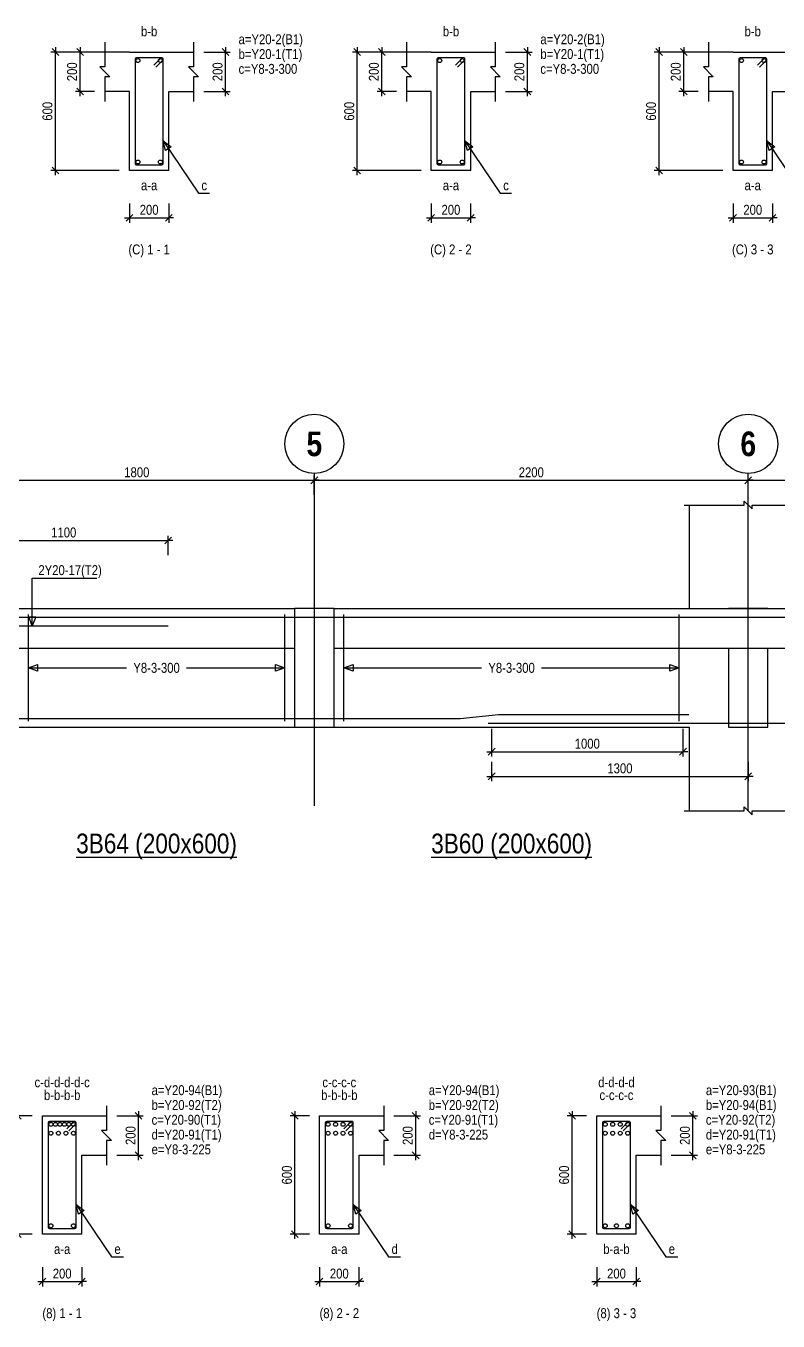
# Model space of a CAD drawing. Extents: x 0 to 206258, y -403073 to 0.
# Drawn here: x 24815 to 32443, y -348394 to -335269 of the extents above; entities that cross this region are included whole.
import ezdxf
from ezdxf.enums import TextEntityAlignment as Align
from ezdxf.lldxf.tags import DXFTag

# ---------------------------------------------------------------- set-up
doc = ezdxf.new("R2010")
doc.units = 0
doc.header["$LTSCALE"] = 1000
for name, color, linetype in [('Axis Circle(Dir 2)', 150, 'Continuous'), ('Axis Label(Dir 1)', 7, 'Continuous'), ('Axis Line(Dir 2)', 150, 'CENTER2'), ('Break Line', 5, 'Continuous'), ('Dimension Line', 5, 'Continuous'), ('Front Elevation Line', 40, 'Continuous'), ('Leader Line', 5, 'Continuous'), ('Link Line', 3, 'Continuous'), ('Rebar Label', 6, 'Continuous'), ('Rebar Line', 7, 'Continuous'), ('Section Label', 1, 'Continuous'), ('Top Rebar Label', 6, 'Continuous'), ('Top Rebar Line', 7, 'Continuous')]:
    doc.layers.add(name, color=color, linetype=linetype)
for name, color, linetype, true_color in [('Back Elevation Line', 191, 'HIDDEN2', 0xd4aaff), ('Beam Label(D)', 94, 'Continuous', 0x008100), ('Beam Line(D)', 112, 'Continuous', 0x00bd5e), ('Link Label', 94, 'Continuous', 0x008100)]:
    doc.layers.add(name, color=color, linetype=linetype, true_color=true_color)
doc.styles.add('Axis Label(Dir 1)', font='ARIALNB.TTF', dxfattribs={"height": 250})
doc.styles.add('Beam Label(D)', font='ARIALN.TTF', dxfattribs={"height": 200})
doc.styles.add('Dimension Text', font='ARIALN.TTF', dxfattribs={"height": 100})
doc.styles.add('Link Label', font='ARIALN.TTF', dxfattribs={"height": 100})
doc.styles.add('Rebar Label', font='ARIALN.TTF', dxfattribs={"height": 100})
doc.styles.add('Section Label', font='ARIALN.TTF', dxfattribs={"height": 100})
doc.styles.add('Top Rebar Label', font='ARIALN.TTF', dxfattribs={"height": 100})
tags = doc.linetypes.add('CENTER2', pattern=[1.125, 0.75, -0.125, 0.125, -0.125]).pattern_tags.tags
tags[10:11] = [DXFTag(74, 4), DXFTag(75, 0), DXFTag(340, '0'), DXFTag(46, 0.0), DXFTag(50, 0.0), DXFTag(44, 0.0), DXFTag(45, 0.0)]
tags[8:9] = [DXFTag(74, 4), DXFTag(75, 0), DXFTag(340, '0'), DXFTag(46, 0.0), DXFTag(50, 0.0), DXFTag(44, 0.0), DXFTag(45, 0.0)]
tags[6:7] = [DXFTag(74, 4), DXFTag(75, 0), DXFTag(340, '0'), DXFTag(46, 0.0), DXFTag(50, 0.0), DXFTag(44, 0.0), DXFTag(45, 0.0)]
tags[4:5] = [DXFTag(74, 4), DXFTag(75, 0), DXFTag(340, '0'), DXFTag(46, 0.0), DXFTag(50, 0.0), DXFTag(44, 0.0), DXFTag(45, 0.0)]
tags = doc.linetypes.add('HIDDEN2', pattern=[0.1875, 0.125, -0.0625]).pattern_tags.tags
tags[6:7] = [DXFTag(74, 4), DXFTag(75, 0), DXFTag(340, '0'), DXFTag(46, 0.0), DXFTag(50, 0.0), DXFTag(44, 0.0), DXFTag(45, 0.0)]
tags[4:5] = [DXFTag(74, 4), DXFTag(75, 0), DXFTag(340, '0'), DXFTag(46, 0.0), DXFTag(50, 0.0), DXFTag(44, 0.0), DXFTag(45, 0.0)]
doc.dimstyles.new('BEAM', dxfattribs={"dimtxt": 100, "dimasz": 30, "dimexe": 48.3, "dimexo": 103.5, "dimgap": 30, "dimtad": 1, "dimtoh": 1, "dimdec": 1, "dimlfac": 0.5, "dimdsep": 46, "dimtxsty": 'Dimension Text', "dimblk": 'PCDIM_TICK', "dimcen": 0.09, "dimclrd": 5, "dimclre": 5, "dimclrt": 5, "dimadec": 1, "dimazin": 0, "dimtp": 1, "dimtm": 1, "dimtfac": 1, "dimtdec": 4, "dimtofl": 0, "dimtmove": 0, "dimatfit": 3, "dimfxl": 1, "dimtolj": 1, "dimtzin": 0, "dimarcsym": 0})

# ---------------------------------------------------------------- blocks, each defined once
blk = doc.blocks.new('PCDIM_TICK')
at = {"layer": 'Dimension Line', "color": 0, "transparency": 33554687}
for p, q in [((1.15, 1.15), (-1.15, -1.15)), ((1.61, 0), (0, 0))]:
    blk.add_line(p, q, dxfattribs=at)
blk = doc.blocks.new('*U4027')
at = {"layer": 'Dimension Line', "color": 5, "true_color": 0x0000ff, "transparency": 16777216}
for p, q in [((26619, -335534), (26888, -335534)), ((26840, -335934), (26840, -335534)), ((26619, -335934), (26888, -335934))]:
    blk.add_line(p, q, dxfattribs=at)
at = {"layer": 'Dimension Line', "color": 5, "true_color": 0x0000ff, "transparency": 16777216, "xscale": 30, "yscale": 30}
for p, rotation in [((26840, -335534), 89.99999999999447), ((26840, -335934), 269.9999999999834)]:
    blk.add_blockref('PCDIM_TICK', p, dxfattribs=dict(at, rotation=rotation))
at = {"layer": 'Dimension Line', "color": 5, "true_color": 0x0000ff, "transparency": 16777216, "insert": (26810, -335734), "char_height": 100, "width": 182.77, "attachment_point": 8, "rotation": 90, "style": 'Dimension Text'}
blk.add_mtext('200', dxfattribs=at)
blk = doc.blocks.new('*U4028')
at = {"layer": 'Dimension Line', "color": 5, "true_color": 0x0000ff, "transparency": 16777216}
for p, q in [((25512, -335534), (25317, -335534)), ((25365, -335934), (25365, -335534)), ((25512, -335934), (25317, -335934))]:
    blk.add_line(p, q, dxfattribs=at)
at = {"layer": 'Dimension Line', "color": 5, "true_color": 0x0000ff, "transparency": 16777216, "xscale": 30, "yscale": 30}
for p, rotation in [((25365, -335534), 89.99999999999447), ((25365, -335934), 269.9999999999834)]:
    blk.add_blockref('PCDIM_TICK', p, dxfattribs=dict(at, rotation=rotation))
at = {"layer": 'Dimension Line', "color": 5, "true_color": 0x0000ff, "transparency": 16777216, "insert": (25335, -335734), "char_height": 100, "width": 182.77, "attachment_point": 8, "rotation": 90, "style": 'Dimension Text'}
blk.add_mtext('200', dxfattribs=at)
blk = doc.blocks.new('*U4029')
at = {"layer": 'Dimension Line', "color": 5, "true_color": 0x0000ff, "transparency": 16777216}
for p, q in [((25762, -335534), (25067, -335534)), ((25115, -336734), (25115, -335534)), ((25762, -336734), (25067, -336734))]:
    blk.add_line(p, q, dxfattribs=at)
at = {"layer": 'Dimension Line', "color": 5, "true_color": 0x0000ff, "transparency": 16777216, "xscale": 30, "yscale": 30}
for p, rotation in [((25115, -335534), 89.99999999999447), ((25115, -336734), 269.9999999999834)]:
    blk.add_blockref('PCDIM_TICK', p, dxfattribs=dict(at, rotation=rotation))
at = {"layer": 'Dimension Line', "color": 5, "true_color": 0x0000ff, "transparency": 16777216, "insert": (25085, -336134), "char_height": 100, "width": 181.97, "attachment_point": 8, "rotation": 90, "style": 'Dimension Text'}
blk.add_mtext('600', dxfattribs=at)
blk = doc.blocks.new('*U4030')
at = {"layer": 'Dimension Line', "color": 5, "true_color": 0x0000ff, "transparency": 16777216}
for p, q in [((25865, -337068), (25865, -337263)), ((26265, -337068), (26265, -337263)), ((25865, -337214), (26265, -337214))]:
    blk.add_line(p, q, dxfattribs=at)
at = {"layer": 'Dimension Line', "color": 5, "true_color": 0x0000ff, "transparency": 16777216, "xscale": 30, "yscale": 30, "rotation": 180.0000000000004}
blk.add_blockref('PCDIM_TICK', (25865, -337214), dxfattribs=at)
at = {"layer": 'Dimension Line', "color": 5, "true_color": 0x0000ff, "transparency": 16777216, "xscale": 30, "yscale": 30}
blk.add_blockref('PCDIM_TICK', (26265, -337214), dxfattribs=at)
at = {"layer": 'Dimension Line', "color": 5, "true_color": 0x0000ff, "transparency": 16777216, "insert": (26065, -337184), "char_height": 100, "width": 182.77, "attachment_point": 8, "style": 'Dimension Text'}
blk.add_mtext('200', dxfattribs=at)
blk = doc.blocks.new('*U4031')
at = {"layer": 'Dimension Line', "color": 5, "true_color": 0x0000ff, "transparency": 16777216}
for p, q in [((29679, -335534), (29949, -335534)), ((29900, -335934), (29900, -335534)), ((29679, -335934), (29949, -335934))]:
    blk.add_line(p, q, dxfattribs=at)
at = {"layer": 'Dimension Line', "color": 5, "true_color": 0x0000ff, "transparency": 16777216, "xscale": 30, "yscale": 30}
for p, rotation in [((29900, -335534), 89.99999999999447), ((29900, -335934), 269.9999999999834)]:
    blk.add_blockref('PCDIM_TICK', p, dxfattribs=dict(at, rotation=rotation))
at = {"layer": 'Dimension Line', "color": 5, "true_color": 0x0000ff, "transparency": 16777216, "insert": (29870, -335734), "char_height": 100, "width": 182.77, "attachment_point": 8, "rotation": 90, "style": 'Dimension Text'}
blk.add_mtext('200', dxfattribs=at)
blk = doc.blocks.new('*U4032')
at = {"layer": 'Dimension Line', "color": 5, "true_color": 0x0000ff, "transparency": 16777216}
for p, q in [((28572, -335534), (28377, -335534)), ((28425, -335934), (28425, -335534)), ((28572, -335934), (28377, -335934))]:
    blk.add_line(p, q, dxfattribs=at)
at = {"layer": 'Dimension Line', "color": 5, "true_color": 0x0000ff, "transparency": 16777216, "xscale": 30, "yscale": 30}
for p, rotation in [((28425, -335534), 89.99999999999447), ((28425, -335934), 269.9999999999834)]:
    blk.add_blockref('PCDIM_TICK', p, dxfattribs=dict(at, rotation=rotation))
at = {"layer": 'Dimension Line', "color": 5, "true_color": 0x0000ff, "transparency": 16777216, "insert": (28395, -335734), "char_height": 100, "width": 182.77, "attachment_point": 8, "rotation": 90, "style": 'Dimension Text'}
blk.add_mtext('200', dxfattribs=at)
blk = doc.blocks.new('*U4033')
at = {"layer": 'Dimension Line', "color": 5, "true_color": 0x0000ff, "transparency": 16777216}
for p, q in [((28822, -335534), (28127, -335534)), ((28175, -336734), (28175, -335534)), ((28822, -336734), (28127, -336734))]:
    blk.add_line(p, q, dxfattribs=at)
at = {"layer": 'Dimension Line', "color": 5, "true_color": 0x0000ff, "transparency": 16777216, "xscale": 30, "yscale": 30}
for p, rotation in [((28175, -335534), 89.99999999999447), ((28175, -336734), 269.9999999999834)]:
    blk.add_blockref('PCDIM_TICK', p, dxfattribs=dict(at, rotation=rotation))
at = {"layer": 'Dimension Line', "color": 5, "true_color": 0x0000ff, "transparency": 16777216, "insert": (28145, -336134), "char_height": 100, "width": 181.97, "attachment_point": 8, "rotation": 90, "style": 'Dimension Text'}
blk.add_mtext('600', dxfattribs=at)
blk = doc.blocks.new('*U4034')
at = {"layer": 'Dimension Line', "color": 5, "true_color": 0x0000ff, "transparency": 16777216}
for p, q in [((28925, -337068), (28925, -337263)), ((29325, -337068), (29325, -337263)), ((28925, -337214), (29325, -337214))]:
    blk.add_line(p, q, dxfattribs=at)
at = {"layer": 'Dimension Line', "color": 5, "true_color": 0x0000ff, "transparency": 16777216, "xscale": 30, "yscale": 30, "rotation": 180.0000000000004}
blk.add_blockref('PCDIM_TICK', (28925, -337214), dxfattribs=at)
at = {"layer": 'Dimension Line', "color": 5, "true_color": 0x0000ff, "transparency": 16777216, "xscale": 30, "yscale": 30}
blk.add_blockref('PCDIM_TICK', (29325, -337214), dxfattribs=at)
at = {"layer": 'Dimension Line', "color": 5, "true_color": 0x0000ff, "transparency": 16777216, "insert": (29125, -337184), "char_height": 100, "width": 182.77, "attachment_point": 8, "style": 'Dimension Text'}
blk.add_mtext('200', dxfattribs=at)
blk = doc.blocks.new('*U4036')
at = {"layer": 'Dimension Line', "color": 5, "true_color": 0x0000ff, "transparency": 16777216}
for p, q in [((31632, -335534), (31437, -335534)), ((31486, -335934), (31486, -335534)), ((31632, -335934), (31437, -335934))]:
    blk.add_line(p, q, dxfattribs=at)
at = {"layer": 'Dimension Line', "color": 5, "true_color": 0x0000ff, "transparency": 16777216, "xscale": 30, "yscale": 30}
for p, rotation in [((31486, -335534), 89.99999999999447), ((31486, -335934), 269.9999999999834)]:
    blk.add_blockref('PCDIM_TICK', p, dxfattribs=dict(at, rotation=rotation))
at = {"layer": 'Dimension Line', "color": 5, "true_color": 0x0000ff, "transparency": 16777216, "insert": (31456, -335734), "char_height": 100, "width": 182.77, "attachment_point": 8, "rotation": 90, "style": 'Dimension Text'}
blk.add_mtext('200', dxfattribs=at)
blk = doc.blocks.new('*U4037')
at = {"layer": 'Dimension Line', "color": 5, "true_color": 0x0000ff, "transparency": 16777216}
for p, q in [((31882, -335534), (31187, -335534)), ((31236, -336734), (31236, -335534)), ((31882, -336734), (31187, -336734))]:
    blk.add_line(p, q, dxfattribs=at)
at = {"layer": 'Dimension Line', "color": 5, "true_color": 0x0000ff, "transparency": 16777216, "xscale": 30, "yscale": 30}
for p, rotation in [((31236, -335534), 89.99999999999447), ((31236, -336734), 269.9999999999834)]:
    blk.add_blockref('PCDIM_TICK', p, dxfattribs=dict(at, rotation=rotation))
at = {"layer": 'Dimension Line', "color": 5, "true_color": 0x0000ff, "transparency": 16777216, "insert": (31206, -336134), "char_height": 100, "width": 181.97, "attachment_point": 8, "rotation": 90, "style": 'Dimension Text'}
blk.add_mtext('600', dxfattribs=at)
blk = doc.blocks.new('*U4038')
at = {"layer": 'Dimension Line', "color": 5, "true_color": 0x0000ff, "transparency": 16777216}
for p, q in [((31986, -337068), (31986, -337263)), ((32386, -337068), (32386, -337263)), ((31986, -337214), (32386, -337214))]:
    blk.add_line(p, q, dxfattribs=at)
at = {"layer": 'Dimension Line', "color": 5, "true_color": 0x0000ff, "transparency": 16777216, "xscale": 30, "yscale": 30, "rotation": 180.0000000000004}
blk.add_blockref('PCDIM_TICK', (31986, -337214), dxfattribs=at)
at = {"layer": 'Dimension Line', "color": 5, "true_color": 0x0000ff, "transparency": 16777216, "xscale": 30, "yscale": 30}
blk.add_blockref('PCDIM_TICK', (32386, -337214), dxfattribs=at)
at = {"layer": 'Dimension Line', "color": 5, "true_color": 0x0000ff, "transparency": 16777216, "insert": (32186, -337184), "char_height": 100, "width": 182.77, "attachment_point": 8, "style": 'Dimension Text'}
blk.add_mtext('200', dxfattribs=at)
blk = doc.blocks.new('*U4098')
at = {"layer": 'Dimension Line', "color": 5, "true_color": 0x0000ff, "transparency": 16777216}
for p, q in [((24140, -340631), (24140, -340436)), ((26258, -340631), (26258, -340436)), ((24140, -340484), (26258, -340484))]:
    blk.add_line(p, q, dxfattribs=at)
at = {"layer": 'Dimension Line', "color": 5, "true_color": 0x0000ff, "transparency": 16777216, "xscale": 30, "yscale": 30, "rotation": 180.0000000000004}
blk.add_blockref('PCDIM_TICK', (24140, -340484), dxfattribs=at)
at = {"layer": 'Dimension Line', "color": 5, "true_color": 0x0000ff, "transparency": 16777216, "xscale": 30, "yscale": 30}
blk.add_blockref('PCDIM_TICK', (26258, -340484), dxfattribs=at)
at = {"layer": 'Dimension Line', "color": 5, "true_color": 0x0000ff, "transparency": 16777216, "insert": (25199, -340454), "char_height": 100, "width": 238.4, "attachment_point": 8, "style": 'Dimension Text'}
blk.add_mtext('1100', dxfattribs=at)
blk = doc.blocks.new('*U4099')
at = {"layer": 'Dimension Line', "color": 5, "true_color": 0x0000ff, "transparency": 16777216}
for p, q in [((24140, -340021), (24140, -339826)), ((24140, -339874), (27740, -339874)), ((27740, -340021), (27740, -339826))]:
    blk.add_line(p, q, dxfattribs=at)
at = {"layer": 'Dimension Line', "color": 5, "true_color": 0x0000ff, "transparency": 16777216, "xscale": 30, "yscale": 30, "rotation": 180.0000000000004}
blk.add_blockref('PCDIM_TICK', (24140, -339874), dxfattribs=at)
at = {"layer": 'Dimension Line', "color": 5, "true_color": 0x0000ff, "transparency": 16777216, "xscale": 30, "yscale": 30}
blk.add_blockref('PCDIM_TICK', (27740, -339874), dxfattribs=at)
at = {"layer": 'Dimension Line', "color": 5, "true_color": 0x0000ff, "transparency": 16777216, "insert": (25940, -339844), "char_height": 100, "width": 238.4, "attachment_point": 8, "style": 'Dimension Text'}
blk.add_mtext('1800', dxfattribs=at)
blk = doc.blocks.new('*U4100')
at = {"layer": 'Dimension Line', "color": 5, "true_color": 0x0000ff, "transparency": 16777216}
for p, q in [((29538, -342392), (29538, -342673)), ((31478, -342392), (31478, -342673)), ((29538, -342624), (31478, -342624))]:
    blk.add_line(p, q, dxfattribs=at)
at = {"layer": 'Dimension Line', "color": 5, "true_color": 0x0000ff, "transparency": 16777216, "xscale": 30, "yscale": 30, "rotation": 180.0000000000004}
blk.add_blockref('PCDIM_TICK', (29538, -342624), dxfattribs=at)
at = {"layer": 'Dimension Line', "color": 5, "true_color": 0x0000ff, "transparency": 16777216, "xscale": 30, "yscale": 30}
blk.add_blockref('PCDIM_TICK', (31478, -342624), dxfattribs=at)
at = {"layer": 'Dimension Line', "color": 5, "true_color": 0x0000ff, "transparency": 16777216, "insert": (30508, -342594), "char_height": 100, "width": 238.4, "attachment_point": 8, "style": 'Dimension Text'}
blk.add_mtext('1000', dxfattribs=at)
blk = doc.blocks.new('*U4101')
at = {"layer": 'Dimension Line', "color": 5, "true_color": 0x0000ff, "transparency": 16777216}
for p, q in [((29538, -342728), (29538, -342923)), ((32140, -342728), (32140, -342923)), ((29538, -342874), (32140, -342874))]:
    blk.add_line(p, q, dxfattribs=at)
at = {"layer": 'Dimension Line', "color": 5, "true_color": 0x0000ff, "transparency": 16777216, "xscale": 30, "yscale": 30, "rotation": 180.0000000000004}
blk.add_blockref('PCDIM_TICK', (29538, -342874), dxfattribs=at)
at = {"layer": 'Dimension Line', "color": 5, "true_color": 0x0000ff, "transparency": 16777216, "xscale": 30, "yscale": 30}
blk.add_blockref('PCDIM_TICK', (32140, -342874), dxfattribs=at)
at = {"layer": 'Dimension Line', "color": 5, "true_color": 0x0000ff, "transparency": 16777216, "insert": (30839, -342844), "char_height": 100, "width": 238.4, "attachment_point": 8, "style": 'Dimension Text'}
blk.add_mtext('1300', dxfattribs=at)
blk = doc.blocks.new('*U4102')
at = {"layer": 'Dimension Line', "color": 5, "true_color": 0x0000ff, "transparency": 16777216}
for p, q in [((27740, -340021), (27740, -339826)), ((27740, -339874), (32140, -339874)), ((32140, -340021), (32140, -339826))]:
    blk.add_line(p, q, dxfattribs=at)
at = {"layer": 'Dimension Line', "color": 5, "true_color": 0x0000ff, "transparency": 16777216, "xscale": 30, "yscale": 30, "rotation": 180.0000000000004}
blk.add_blockref('PCDIM_TICK', (27740, -339874), dxfattribs=at)
at = {"layer": 'Dimension Line', "color": 5, "true_color": 0x0000ff, "transparency": 16777216, "xscale": 30, "yscale": 30}
blk.add_blockref('PCDIM_TICK', (32140, -339874), dxfattribs=at)
at = {"layer": 'Dimension Line', "color": 5, "true_color": 0x0000ff, "transparency": 16777216, "insert": (29940, -339844), "char_height": 100, "width": 247.25, "attachment_point": 8, "style": 'Dimension Text'}
blk.add_mtext('2200', dxfattribs=at)
blk = doc.blocks.new('*U4105')
at = {"layer": 'Dimension Line', "color": 5, "true_color": 0x0000ff, "transparency": 16777216}
for p, q in [((32140, -340021), (32140, -339826)), ((32140, -339874), (41340, -339874)), ((41340, -340021), (41340, -339826))]:
    blk.add_line(p, q, dxfattribs=at)
at = {"layer": 'Dimension Line', "color": 5, "true_color": 0x0000ff, "transparency": 16777216, "xscale": 30, "yscale": 30, "rotation": 180.0000000000004}
blk.add_blockref('PCDIM_TICK', (32140, -339874), dxfattribs=at)
at = {"layer": 'Dimension Line', "color": 5, "true_color": 0x0000ff, "transparency": 16777216, "xscale": 30, "yscale": 30}
blk.add_blockref('PCDIM_TICK', (41340, -339874), dxfattribs=at)
at = {"layer": 'Dimension Line', "color": 5, "true_color": 0x0000ff, "transparency": 16777216, "insert": (36740, -339844), "char_height": 100, "width": 249.2, "attachment_point": 8, "style": 'Dimension Text'}
blk.add_mtext('4600', dxfattribs=at)
blk = doc.blocks.new('*U4149')
at = {"layer": 'Dimension Line', "color": 5, "true_color": 0x0000ff, "transparency": 16777216}
for p, q in [((25737, -346314), (26006, -346314)), ((25958, -346714), (25958, -346314)), ((25737, -346714), (26006, -346714))]:
    blk.add_line(p, q, dxfattribs=at)
at = {"layer": 'Dimension Line', "color": 5, "true_color": 0x0000ff, "transparency": 16777216, "xscale": 30, "yscale": 30}
for p, rotation in [((25958, -346314), 89.99999999999447), ((25958, -346714), 269.9999999999834)]:
    blk.add_blockref('PCDIM_TICK', p, dxfattribs=dict(at, rotation=rotation))
at = {"layer": 'Dimension Line', "color": 5, "true_color": 0x0000ff, "transparency": 16777216, "insert": (25928, -346514), "char_height": 100, "width": 182.77, "attachment_point": 8, "rotation": 90, "style": 'Dimension Text'}
blk.add_mtext('200', dxfattribs=at)
blk = doc.blocks.new('*U4150')
at = {"layer": 'Dimension Line', "color": 5, "true_color": 0x0000ff, "transparency": 16777216}
for p, q in [((24880, -346314), (24685, -346314)), ((24733, -347514), (24733, -346314)), ((24880, -347514), (24685, -347514))]:
    blk.add_line(p, q, dxfattribs=at)
at = {"layer": 'Dimension Line', "color": 5, "true_color": 0x0000ff, "transparency": 16777216, "xscale": 30, "yscale": 30}
for p, rotation in [((24733, -346314), 89.99999999999447), ((24733, -347514), 269.9999999999834)]:
    blk.add_blockref('PCDIM_TICK', p, dxfattribs=dict(at, rotation=rotation))
at = {"layer": 'Dimension Line', "color": 5, "true_color": 0x0000ff, "transparency": 16777216, "insert": (24703, -346914), "char_height": 100, "width": 181.97, "attachment_point": 8, "rotation": 90, "style": 'Dimension Text'}
blk.add_mtext('600', dxfattribs=at)
blk = doc.blocks.new('*U4151')
at = {"layer": 'Dimension Line', "color": 5, "true_color": 0x0000ff, "transparency": 16777216}
for p, q in [((24983, -347848), (24983, -348043)), ((25383, -347848), (25383, -348043)), ((24983, -347994), (25383, -347994))]:
    blk.add_line(p, q, dxfattribs=at)
at = {"layer": 'Dimension Line', "color": 5, "true_color": 0x0000ff, "transparency": 16777216, "xscale": 30, "yscale": 30, "rotation": 180.0000000000004}
blk.add_blockref('PCDIM_TICK', (24983, -347994), dxfattribs=at)
at = {"layer": 'Dimension Line', "color": 5, "true_color": 0x0000ff, "transparency": 16777216, "xscale": 30, "yscale": 30}
blk.add_blockref('PCDIM_TICK', (25383, -347994), dxfattribs=at)
at = {"layer": 'Dimension Line', "color": 5, "true_color": 0x0000ff, "transparency": 16777216, "insert": (25183, -347964), "char_height": 100, "width": 182.77, "attachment_point": 8, "style": 'Dimension Text'}
blk.add_mtext('200', dxfattribs=at)
blk = doc.blocks.new('*U4152')
at = {"layer": 'Dimension Line', "color": 5, "true_color": 0x0000ff, "transparency": 16777216}
for p, q in [((28547, -346314), (28817, -346314)), ((28768, -346714), (28768, -346314)), ((28547, -346714), (28817, -346714))]:
    blk.add_line(p, q, dxfattribs=at)
at = {"layer": 'Dimension Line', "color": 5, "true_color": 0x0000ff, "transparency": 16777216, "xscale": 30, "yscale": 30}
for p, rotation in [((28768, -346314), 89.99999999999447), ((28768, -346714), 269.9999999999834)]:
    blk.add_blockref('PCDIM_TICK', p, dxfattribs=dict(at, rotation=rotation))
at = {"layer": 'Dimension Line', "color": 5, "true_color": 0x0000ff, "transparency": 16777216, "insert": (28738, -346514), "char_height": 100, "width": 182.77, "attachment_point": 8, "rotation": 90, "style": 'Dimension Text'}
blk.add_mtext('200', dxfattribs=at)
blk = doc.blocks.new('*U4153')
at = {"layer": 'Dimension Line', "color": 5, "true_color": 0x0000ff, "transparency": 16777216}
for p, q in [((27690, -346314), (27495, -346314)), ((27543, -347514), (27543, -346314)), ((27690, -347514), (27495, -347514))]:
    blk.add_line(p, q, dxfattribs=at)
at = {"layer": 'Dimension Line', "color": 5, "true_color": 0x0000ff, "transparency": 16777216, "xscale": 30, "yscale": 30}
for p, rotation in [((27543, -346314), 89.99999999999447), ((27543, -347514), 269.9999999999834)]:
    blk.add_blockref('PCDIM_TICK', p, dxfattribs=dict(at, rotation=rotation))
at = {"layer": 'Dimension Line', "color": 5, "true_color": 0x0000ff, "transparency": 16777216, "insert": (27513, -346914), "char_height": 100, "width": 181.97, "attachment_point": 8, "rotation": 90, "style": 'Dimension Text'}
blk.add_mtext('600', dxfattribs=at)
blk = doc.blocks.new('*U4154')
at = {"layer": 'Dimension Line', "color": 5, "true_color": 0x0000ff, "transparency": 16777216}
for p, q in [((27793, -347848), (27793, -348043)), ((28193, -347848), (28193, -348043)), ((27793, -347994), (28193, -347994))]:
    blk.add_line(p, q, dxfattribs=at)
at = {"layer": 'Dimension Line', "color": 5, "true_color": 0x0000ff, "transparency": 16777216, "xscale": 30, "yscale": 30, "rotation": 180.0000000000004}
blk.add_blockref('PCDIM_TICK', (27793, -347994), dxfattribs=at)
at = {"layer": 'Dimension Line', "color": 5, "true_color": 0x0000ff, "transparency": 16777216, "xscale": 30, "yscale": 30}
blk.add_blockref('PCDIM_TICK', (28193, -347994), dxfattribs=at)
at = {"layer": 'Dimension Line', "color": 5, "true_color": 0x0000ff, "transparency": 16777216, "insert": (27993, -347964), "char_height": 100, "width": 182.77, "attachment_point": 8, "style": 'Dimension Text'}
blk.add_mtext('200', dxfattribs=at)
blk = doc.blocks.new('*U4155')
at = {"layer": 'Dimension Line', "color": 5, "true_color": 0x0000ff, "transparency": 16777216}
for p, q in [((31357, -346314), (31627, -346314)), ((31579, -346714), (31579, -346314)), ((31357, -346714), (31627, -346714))]:
    blk.add_line(p, q, dxfattribs=at)
at = {"layer": 'Dimension Line', "color": 5, "true_color": 0x0000ff, "transparency": 16777216, "xscale": 30, "yscale": 30}
for p, rotation in [((31579, -346314), 89.99999999999447), ((31579, -346714), 269.9999999999834)]:
    blk.add_blockref('PCDIM_TICK', p, dxfattribs=dict(at, rotation=rotation))
at = {"layer": 'Dimension Line', "color": 5, "true_color": 0x0000ff, "transparency": 16777216, "insert": (31549, -346514), "char_height": 100, "width": 182.77, "attachment_point": 8, "rotation": 90, "style": 'Dimension Text'}
blk.add_mtext('200', dxfattribs=at)
blk = doc.blocks.new('*U4156')
at = {"layer": 'Dimension Line', "color": 5, "true_color": 0x0000ff, "transparency": 16777216}
for p, q in [((30500, -346314), (30305, -346314)), ((30354, -347514), (30354, -346314)), ((30500, -347514), (30305, -347514))]:
    blk.add_line(p, q, dxfattribs=at)
at = {"layer": 'Dimension Line', "color": 5, "true_color": 0x0000ff, "transparency": 16777216, "xscale": 30, "yscale": 30}
for p, rotation in [((30354, -346314), 89.99999999999447), ((30354, -347514), 269.9999999999834)]:
    blk.add_blockref('PCDIM_TICK', p, dxfattribs=dict(at, rotation=rotation))
at = {"layer": 'Dimension Line', "color": 5, "true_color": 0x0000ff, "transparency": 16777216, "insert": (30324, -346914), "char_height": 100, "width": 181.97, "attachment_point": 8, "rotation": 90, "style": 'Dimension Text'}
blk.add_mtext('600', dxfattribs=at)
blk = doc.blocks.new('*U4157')
at = {"layer": 'Dimension Line', "color": 5, "true_color": 0x0000ff, "transparency": 16777216}
for p, q in [((30604, -347848), (30604, -348043)), ((31004, -347848), (31004, -348043)), ((30604, -347994), (31004, -347994))]:
    blk.add_line(p, q, dxfattribs=at)
at = {"layer": 'Dimension Line', "color": 5, "true_color": 0x0000ff, "transparency": 16777216, "xscale": 30, "yscale": 30, "rotation": 180.0000000000004}
blk.add_blockref('PCDIM_TICK', (30604, -347994), dxfattribs=at)
at = {"layer": 'Dimension Line', "color": 5, "true_color": 0x0000ff, "transparency": 16777216, "xscale": 30, "yscale": 30}
blk.add_blockref('PCDIM_TICK', (31004, -347994), dxfattribs=at)
at = {"layer": 'Dimension Line', "color": 5, "true_color": 0x0000ff, "transparency": 16777216, "insert": (30804, -347964), "char_height": 100, "width": 182.77, "attachment_point": 8, "style": 'Dimension Text'}
blk.add_mtext('200', dxfattribs=at)

msp = doc.modelspace()

# ---------------------------------------------------------------- linework, layer by layer
at = {"layer": 'Axis Circle(Dir 2)', "transparency": 33554687}
for centre in [(27740.146, -339504.284), (32140.146, -339504.284)]:
    msp.add_circle(centre, 300, dxfattribs=at)
at = {"layer": 'Axis Line(Dir 2)', "transparency": 33554687}
for points in [[(27740.146, -343174.284), (27740.146, -339804.284)], [(32140.146, -343224.284), (32140.146, -339804.284)]]:
    msp.add_lwpolyline(points, dxfattribs=at)
at = {"layer": 'Back Elevation Line', "transparency": 33554687}
for points in [[(24340.146, -341174.284), (27540.146, -341174.284)], [(27940.146, -341174.284), (27540.146, -341174.284)], [(27540.146, -341174.284), (27540.146, -342374.284)], [(27940.146, -342374.284), (27940.146, -341174.284)], [(27940.146, -341174.284), (31940.146, -341174.284)], [(32340.146, -341174.284), (31940.146, -341174.284)], [(32340.146, -341174.284), (41140.146, -341174.284)], [(24340.146, -341574.284), (27540.146, -341574.284)], [(27940.146, -341574.284), (31940.146, -341574.284)], [(31940.147, -341574.284), (31940.146, -342374.284)], [(32340.146, -342374.284), (32340.146, -341574.284)], [(32340.146, -341574.284), (41140.146, -341574.284)], [(27540.146, -342374.284), (27940.146, -342374.284)], [(31940.146, -342374.284), (32340.146, -342374.284)]]:
    msp.add_lwpolyline(points, dxfattribs=at)
at = {"layer": 'Beam Line(D)', "transparency": 33554687}
for points in [[(25865.146, -335534.284), (25615.146, -335534.284)], [(25865.146, -335534.284), (26265.146, -335534.284)], [(25865.146, -335534.284), (25865.146, -335534.284)], [(26265.146, -335534.284), (26265.146, -335534.284)], [(26265.146, -335534.284), (26515.146, -335534.284)], [(28925.384, -335534.284), (28675.384, -335534.284)], [(28925.384, -335534.284), (29325.384, -335534.284)], [(28925.384, -335534.284), (28925.384, -335534.284)], [(29325.384, -335534.284), (29325.384, -335534.284)], [(29325.384, -335534.284), (29575.384, -335534.284)], [(31985.623, -335534.284), (31735.623, -335534.284)], [(31985.623, -335534.284), (32385.623, -335534.284)], [(31985.623, -335534.284), (31985.623, -335534.284)], [(32385.623, -335534.284), (32385.623, -335534.284)], [(32385.623, -335534.284), (32635.623, -335534.284)], [(26265.146, -336734.284), (25865.146, -336734.284), (25865.146, -335934.284), (25615.146, -335934.284)], [(26265.146, -336734.284), (26265.146, -335934.284), (26515.146, -335934.284)], [(29325.384, -336734.284), (28925.384, -336734.284), (28925.384, -335934.284), (28675.384, -335934.284)], [(29325.384, -336734.284), (29325.384, -335934.284), (29575.384, -335934.284)], [(32385.623, -336734.284), (31985.623, -336734.284), (31985.623, -335934.284), (31735.623, -335934.284)], [(32385.623, -336734.284), (32385.623, -335934.284), (32635.623, -335934.284)], [(31540.145, -340124.284), (31540.146, -341174.284)], [(24740.146, -341174.284), (27540.146, -341174.284)], [(27940.146, -341174.284), (27540.146, -341174.284)], [(27940.146, -341174.284), (31540.146, -341174.284)], [(24740.146, -342374.284), (27540.146, -342374.284)], [(27540.146, -342374.284), (27940.146, -342374.284)], [(27940.146, -342374.284), (31540.145, -342374.284)], [(31540.145, -342374.284), (31540.145, -343224.284)], [(24983.145, -346314.284), (25383.145, -346314.284)], [(25383.145, -347514.284), (24983.145, -347514.284), (24983.145, -346314.284)], [(25383.145, -346314.284), (25383.145, -346314.284)], [(25383.145, -346314.284), (25633.145, -346314.284)], [(27793.384, -346314.284), (28193.384, -346314.284)], [(28193.384, -347514.284), (27793.384, -347514.284), (27793.384, -346314.284)], [(28193.384, -346314.284), (28193.384, -346314.284)], [(28193.384, -346314.284), (28443.384, -346314.284)], [(30603.623, -346314.284), (31003.623, -346314.284)], [(31003.623, -347514.284), (30603.623, -347514.284), (30603.623, -346314.284)], [(31003.623, -346314.284), (31003.623, -346314.284)], [(31003.623, -346314.284), (31253.623, -346314.284)], [(25383.145, -347514.284), (25383.145, -346714.284), (25633.145, -346714.284)], [(28193.384, -347514.284), (28193.384, -346714.284), (28443.384, -346714.284)], [(31003.623, -347514.284), (31003.623, -346714.284), (31253.623, -346714.284)]]:
    msp.add_lwpolyline(points, dxfattribs=at)
at = {"layer": 'Break Line', "transparency": 33554687}
for points in [[(25615.146, -335434.284), (25615.146, -335684.284), (25565.146, -335684.284), (25665.146, -335784.284), (25615.146, -335784.284), (25615.146, -336034.284)], [(26515.146, -335434.284), (26515.146, -335684.284), (26465.146, -335684.284), (26565.146, -335784.284), (26515.146, -335784.284), (26515.146, -336034.284)], [(28675.384, -335434.284), (28675.384, -335684.284), (28625.384, -335684.284), (28725.384, -335784.284), (28675.384, -335784.284), (28675.384, -336034.284)], [(29575.384, -335434.284), (29575.384, -335684.284), (29525.384, -335684.284), (29625.384, -335784.284), (29575.384, -335784.284), (29575.384, -336034.284)], [(31735.623, -335434.284), (31735.623, -335684.284), (31685.623, -335684.284), (31785.623, -335784.284), (31735.623, -335784.284), (31735.623, -336034.284)], [(31490.145, -340124.284), (32100.145, -340124.284), (32100.145, -340084.284), (32180.145, -340164.284), (32180.145, -340124.284), (32790.146, -340124.284)], [(31490.145, -343224.284), (32100.145, -343224.284), (32100.145, -343184.284), (32180.145, -343264.284), (32180.145, -343224.284), (32790.146, -343224.284)], [(25633.145, -346214.284), (25633.145, -346464.284), (25583.145, -346464.284), (25683.145, -346564.284), (25633.145, -346564.284), (25633.145, -346814.284)], [(28443.384, -346214.284), (28443.384, -346464.284), (28393.384, -346464.284), (28493.384, -346564.284), (28443.384, -346564.284), (28443.384, -346814.284)], [(31253.623, -346214.284), (31253.623, -346464.284), (31203.623, -346464.284), (31303.623, -346564.284), (31253.623, -346564.284), (31253.623, -346814.284)]]:
    msp.add_lwpolyline(points, dxfattribs=at)
at = {"layer": 'Front Elevation Line', "transparency": 33554687}
for points in [[(24340.146, -341174.284), (27540.146, -341174.284)], [(27940.146, -341174.284), (27540.146, -341174.284)], [(27940.146, -341174.284), (41140.146, -341174.284)], [(24340.146, -341574.284), (27540.146, -341574.284)], [(27540.146, -341574.284), (27540.146, -342374.284)], [(27940.146, -342374.284), (27940.146, -341574.284)], [(27940.146, -341574.284), (41140.146, -341574.284)], [(27540.146, -342374.284), (27940.146, -342374.284)]]:
    msp.add_lwpolyline(points, dxfattribs=at)
at = {"layer": 'Leader Line', "transparency": 33554687}
for points in [[(26288.086, -336493.009), (26231.402, -336531.297), (26207.146, -336434.284), (26288.086, -336493.009)], [(26207.146, -336434.284), (26565.146, -336964.284), (26678.275, -336964.284)], [(29348.325, -336493.008), (29291.641, -336531.297), (29267.384, -336434.283), (29348.325, -336493.008)], [(29267.384, -336434.283), (29625.384, -336964.284), (29738.514, -336964.284)], [(32408.563, -336493.008), (32351.879, -336531.296), (32327.622, -336434.283), (32408.563, -336493.008)], [(32327.622, -336434.283), (32685.623, -336964.284), (32798.752, -336964.284)], [(24880.146, -341350.284), (24880.146, -340864.284), (25535.137, -340864.284)], [(24845.944, -341256.314), (24914.348, -341256.314), (24880.146, -341350.284), (24845.944, -341256.314)], [(24840.146, -341774.284), (24934.115, -341740.082), (24934.115, -341808.486), (24840.146, -341774.284), (25835.502, -341774.284)], [(26444.79, -341774.284), (27440.146, -341774.284), (27346.176, -341808.486), (27346.176, -341740.082), (27440.146, -341774.284)], [(28040.146, -341774.284), (28134.115, -341740.082), (28134.115, -341808.486), (28040.146, -341774.284), (29435.501, -341774.284)], [(30044.789, -341774.284), (31440.145, -341774.284), (31346.175, -341808.486), (31346.175, -341740.082), (31440.145, -341774.284)], [(25406.086, -347273.009), (25349.402, -347311.298), (25325.146, -347214.284), (25406.086, -347273.009)], [(25325.146, -347214.284), (25683.145, -347744.284), (25803.957, -347744.284)], [(28216.325, -347273.009), (28159.641, -347311.297), (28135.384, -347214.284), (28216.325, -347273.009)], [(28135.384, -347214.284), (28493.384, -347744.284), (28614.196, -347744.284)], [(31026.563, -347273.008), (30969.879, -347311.297), (30945.622, -347214.283), (31026.563, -347273.008)], [(30945.622, -347214.283), (31303.623, -347744.284), (31424.434, -347744.284)]]:
    msp.add_lwpolyline(points, dxfattribs=at)
at = {"layer": 'Link Line', "transparency": 33554687}
for p, q in [((24840.146, -342316.284), (24840.146, -341232.284)), ((27440.146, -342316.284), (27440.146, -341232.284)), ((28040.146, -342316.284), (28040.146, -341232.284)), ((31440.145, -342316.284), (31440.145, -341232.284))]:
    msp.add_line(p, q, dxfattribs=at)
for points in [[(26132.335, -335686.894), (26203.045, -335616.183, 0.668178638), (26193.146, -335592.284), (25937.146, -335592.284, 0.414213562), (25923.146, -335606.284), (25923.146, -336662.284, 0.414213562), (25937.146, -336676.284), (26193.146, -336676.284, 0.414213562), (26207.146, -336662.284), (26207.146, -335606.284, 0.668178638), (26183.246, -335596.384), (26112.536, -335667.095)], [(29192.573, -335686.894), (29263.284, -335616.183, 0.668178638), (29253.384, -335592.284), (28997.384, -335592.284, 0.414213562), (28983.384, -335606.284), (28983.384, -336662.284, 0.414213562), (28997.384, -336676.284), (29253.384, -336676.284, 0.414213562), (29267.384, -336662.284), (29267.384, -335606.284, 0.668178638), (29243.485, -335596.384), (29172.774, -335667.095)], [(32252.812, -335686.894), (32323.523, -335616.183, 0.668178638), (32313.623, -335592.284), (32057.623, -335592.284, 0.414213562), (32043.623, -335606.284), (32043.623, -336662.284, 0.414213562), (32057.623, -336676.284), (32313.623, -336676.284, 0.414213562), (32327.623, -336662.284), (32327.623, -335606.284, 0.668178638), (32303.724, -335596.384), (32233.013, -335667.095)], [(25250.334, -346466.894), (25321.045, -346396.183, 0.668178638), (25311.145, -346372.284), (25055.145, -346372.284, 0.414213562), (25041.145, -346386.284), (25041.145, -347442.284, 0.414213562), (25055.145, -347456.284), (25311.145, -347456.284, 0.414213562), (25325.145, -347442.284), (25325.145, -346386.284, 0.668178638), (25301.246, -346376.384), (25230.535, -346447.095)], [(28060.573, -346466.894), (28131.284, -346396.183, 0.668178638), (28121.384, -346372.284), (27865.384, -346372.284, 0.414213562), (27851.384, -346386.284), (27851.384, -347442.284, 0.414213562), (27865.384, -347456.284), (28121.384, -347456.284, 0.414213562), (28135.384, -347442.284), (28135.384, -346386.284, 0.668178638), (28111.485, -346376.384), (28040.774, -346447.095)], [(30870.812, -346466.894), (30941.522, -346396.183, 0.668178638), (30931.623, -346372.284), (30675.623, -346372.284, 0.414213562), (30661.623, -346386.284), (30661.623, -347442.284, 0.414213562), (30675.623, -347456.284), (30931.623, -347456.284, 0.414213562), (30945.623, -347442.284), (30945.623, -346386.284, 0.668178638), (30921.723, -346376.384), (30851.013, -346447.095)]]:
    msp.add_lwpolyline(points, format="xyb", dxfattribs=at)
at = {"layer": 'Rebar Line', "transparency": 33554687}
for points in [[(13278.146, -341688.284), (13278.146, -342178.328, 0.414213562), (13388.102, -342288.284), (29208.662, -342288.284, 0.024922321), (29219.603, -342287.738), (29608.69, -342248.829, -0.024922321), (29619.631, -342248.284), (31538.146, -342248.284)], [(29502.238, -342336.353), (41716.284, -342336.353, 0.414213813), (41826.24, -342226.397), (41826.239, -341736.353)]]:
    msp.add_lwpolyline(points, format="xyb", dxfattribs=at)
for centre in [(25951.146, -335620.284), (26179.146, -335620.284), (29011.384, -335620.284), (29239.384, -335620.284), (32071.623, -335620.284), (32299.623, -335620.284), (25951.146, -336648.284), (26179.146, -336648.284), (29011.384, -336648.284), (29239.384, -336648.284), (32071.623, -336648.284), (32299.623, -336648.284), (25069.145, -346400.284), (25069.145, -346490.284), (25114.745, -346400.284), (25145.145, -346490.284), (25160.345, -346400.284), (25205.945, -346400.284), (25221.145, -346490.284), (25251.545, -346400.284), (25297.145, -346400.284), (25297.145, -346490.284), (27879.384, -346400.284), (27879.384, -346490.284), (27955.384, -346400.284), (27955.384, -346490.284), (28031.384, -346400.284), (28031.384, -346490.284), (28107.384, -346400.284), (28107.384, -346490.284), (30689.623, -346400.284), (30689.623, -346490.284), (30765.623, -346400.284), (30765.623, -346490.284), (30841.623, -346400.284), (30841.623, -346490.284), (30917.623, -346400.284), (30917.623, -346490.284), (25069.145, -347428.284), (25297.145, -347428.284), (27879.384, -347428.284), (28107.384, -347428.284), (30689.623, -347428.284), (30803.623, -347428.284), (30917.623, -347428.284)]:
    msp.add_circle(centre, 20, dxfattribs=at)
at = {"layer": 'Top Rebar Line', "transparency": 33554687}
msp.add_lwpolyline([(20942.147, -341260.284), (41752.192, -341260.284, -0.414213562), (41862.147, -341370.239), (41862.147, -341860.284)], format="xyb", dxfattribs=at)
msp.add_lwpolyline([(21978.146, -341350.284), (26258.146, -341350.284)], dxfattribs=at)

# ---------------------------------------------------------------- texts
at = {"layer": 'Axis Label(Dir 1)', "transparency": 33554687, "style": 'Axis Label(Dir 1)'}
for s, p in [('5', (27740.146, -339504.284)), ('6', (32140.146, -339504.284))]:
    msp.add_text(s, height=250, dxfattribs=at).set_placement(p, align=Align.MIDDLE_CENTER)
at = {"layer": 'Beam Label(D)', "transparency": 33554687, "style": 'Beam Label(D)'}
for s, p in [('%%U3B64 (200x600)', (26140.146, -343454.284)), ('%%U3B60 (200x600)', (29740.146, -343454.284))]:
    msp.add_text(s, height=200, dxfattribs=at).set_placement(p, align=Align.TOP_CENTER)
at = {"layer": 'Link Label', "transparency": 33554687, "style": 'Link Label'}
for s, p in [(' c=Y8-3-300', (26940.146, -335754.284)), (' c=Y8-3-300', (30000.384, -335754.284)), ('c', (26595.146, -336934.284)), ('c', (29655.384, -336934.284)), (' d=Y8-3-225', (28868.384, -346554.284)), (' e=Y8-3-225', (26058.145, -346704.284)), (' e=Y8-3-225', (31678.623, -346704.284)), ('e', (25713.145, -347714.284)), ('d', (28523.384, -347714.284)), ('e', (31333.623, -347714.284))]:
    msp.add_text(s, height=100, dxfattribs=at).set_placement(p)
for p in [(26140.146, -341774.284), (29740.145, -341774.284)]:
    msp.add_text('Y8-3-300', height=100, dxfattribs=at).set_placement(p, align=Align.MIDDLE_CENTER)
at = {"layer": 'Rebar Label', "transparency": 33554687, "style": 'Rebar Label'}
for s, p in [('b-b', (26065.146, -335404.284)), ('b-b', (29125.384, -335404.284)), ('b-b', (32185.623, -335404.284)), ('a-a', (26065.146, -336964.284)), ('a-a', (29125.384, -336964.284)), ('a-a', (32185.623, -336964.284)), ('c-d-d-d-d-c', (25183.145, -346054.284)), ('c-c-c-c', (27993.384, -346054.284)), ('d-d-d-d', (30803.623, -346054.284)), ('b-b-b-b', (25183.145, -346184.284)), ('b-b-b-b', (27993.384, -346184.284)), ('c-c-c-c', (30803.623, -346184.284)), ('a-a', (25183.145, -347744.284)), ('a-a', (27993.384, -347744.284)), ('b-a-b', (30803.623, -347744.284))]:
    msp.add_text(s, height=100, dxfattribs=at).set_placement(p, align=Align.BOTTOM_CENTER)
for s, p in [(' a=Y20-2(B1)', (26940.146, -335454.284)), (' a=Y20-2(B1)', (30000.384, -335454.284)), (' a=Y20-94(B1)', (26058.145, -346104.284)), (' a=Y20-94(B1)', (28868.384, -346104.284)), (' a=Y20-93(B1)', (31678.623, -346104.284)), (' b=Y20-94(B1)', (31678.623, -346254.284))]:
    msp.add_text(s, height=100, dxfattribs=at).set_placement(p)
at = {"layer": 'Section Label', "transparency": 33554687, "style": 'Section Label'}
for s, p in [('(C) 1 - 1', (26065.146, -337614.284)), ('(C) 2 - 2', (29125.384, -337614.284)), ('(C) 3 - 3', (32185.623, -337614.284)), ('(8) 1 - 1', (25183.145, -348394.284)), ('(8) 2 - 2', (27993.384, -348394.284)), ('(8) 3 - 3', (30803.623, -348394.284))]:
    msp.add_text(s, height=100, dxfattribs=at).set_placement(p, align=Align.BOTTOM_CENTER)
at = {"layer": 'Top Rebar Label', "transparency": 33554687, "style": 'Top Rebar Label'}
for s, p in [(' b=Y20-1(T1)', (26940.146, -335604.284)), (' b=Y20-1(T1)', (30000.384, -335604.284)), (' 2Y20-17(T2)', (24910.146, -340834.284)), (' b=Y20-92(T2)', (26058.145, -346254.284)), (' b=Y20-92(T2)', (28868.384, -346254.284)), (' c=Y20-90(T1)', (26058.145, -346404.284)), (' c=Y20-91(T1)', (28868.384, -346404.284)), (' c=Y20-92(T2)', (31678.623, -346404.284)), (' d=Y20-91(T1)', (26058.145, -346554.284)), (' d=Y20-91(T1)', (31678.623, -346554.284))]:
    msp.add_text(s, height=100, dxfattribs=at).set_placement(p)

# ---------------------------------------------------------------- dimensions: what is measured, and where the dimension line sits
at = {"layer": 'Dimension Line', "transparency": 33554687}
for base, p1, p2, text, picture, middle in [((25115.146, -336134.284), (25865.146, -336734.284), (25865.146, -335534.284), '600', '*U4029', (25115.146, -336134.284)), ((25365.146, -335734.284), (25615.146, -335934.284), (25615.146, -335534.284), '200', '*U4028', (25365.146, -335734.284)), ((26840.146, -335734.284), (26515.146, -335934.284), (26515.146, -335534.284), '200', '*U4027', (26840.146, -335734.284)), ((28175.384, -336134.284), (28925.384, -336734.284), (28925.384, -335534.284), '600', '*U4033', (28175.384, -336134.284)), ((28425.384, -335734.284), (28675.384, -335934.284), (28675.384, -335534.284), '200', '*U4032', (28425.384, -335734.284)), ((29900.384, -335734.284), (29575.384, -335934.284), (29575.384, -335534.284), '200', '*U4031', (29900.384, -335734.284)), ((31235.623, -336134.284), (31985.623, -336734.284), (31985.623, -335534.284), '600', '*U4037', (31235.623, -336134.284)), ((31485.623, -335734.284), (31735.623, -335934.284), (31735.623, -335534.284), '200', '*U4036', (31485.623, -335734.284)), ((24733.145, -346914.284), (24983.145, -347514.284), (24983.145, -346314.284), '600', '*U4150', (24733.145, -346914.284)), ((25958.145, -346514.284), (25633.145, -346714.284), (25633.145, -346314.284), '200', '*U4149', (25958.145, -346514.284)), ((27543.384, -346914.284), (27793.384, -347514.284), (27793.384, -346314.284), '600', '*U4153', (27543.384, -346914.284)), ((28768.384, -346514.284), (28443.384, -346714.284), (28443.384, -346314.284), '200', '*U4152', (28768.384, -346514.284)), ((30353.623, -346914.284), (30603.623, -347514.284), (30603.623, -346314.284), '600', '*U4156', (30353.623, -346914.284)), ((31578.623, -346514.284), (31253.623, -346714.284), (31253.623, -346314.284), '200', '*U4155', (31578.623, -346514.284))]:
    dim = msp.add_linear_dim(base=base, p1=p1, p2=p2, angle=90, text=text, dimstyle='BEAM', override={"dimscale": 1, "dimtxt": 100, "dimasz": 30, "dimexe": 48.3, "dimexo": 103.5, "dimgap": 30, "dimtad": 1, "dimtih": 0, "dimdec": 1, "dimlfac": 0.5, "dimzin": 8, "dimlunit": 2, "dimpost": '', "dimtxsty": 'Dimension Text', "dimblk": 'PCDIM_TICK', "dimse1": 0, "dimse2": 0, "dimsd2": 0, "dimclrd": 5, "dimclre": 5, "dimclrt": 5, "dimaunit": 0, "dimadec": 1, "dimazin": 0, "dimtol": 0, "dimtp": 1, "dimtm": 1, "dimtmove": 0}, dxfattribs=at)
    dim.commit()
    dim.dimension.update_dxf_attribs({"geometry": picture, "text_midpoint": middle})
for base, p1, p2, text, picture, middle in [((26065.146, -337214.284), (25865.146, -336964.284), (26265.146, -336964.284), '200', '*U4030', (26065.146, -337214.284)), ((29125.384, -337214.284), (28925.384, -336964.284), (29325.384, -336964.284), '200', '*U4034', (29125.384, -337214.284)), ((32185.623, -337214.284), (31985.623, -336964.284), (32385.623, -336964.284), '200', '*U4038', (32185.623, -337214.284)), ((25940.146, -339874.284), (24140.146, -340124.284), (27740.146, -340124.284), '1800', '*U4099', (25940.146, -339874.284)), ((29940.146, -339874.284), (27740.146, -340124.284), (32140.146, -340124.284), '2200', '*U4102', (29940.146, -339874.284)), ((36740.146, -339874.284), (32140.146, -340124.284), (41340.146, -340124.284), '4600', '*U4105', (36740.146, -339874.284)), ((25199.146, -340484.284), (24140.145, -340734.284), (26258.146, -340734.284), '1100', '*U4098', (25199.146, -340484.284)), ((30508.146, -342624.284), (29538.146, -342288.284), (31478.146, -342288.284), '1000', '*U4100', (30508.146, -342624.284)), ((30839.146, -342874.284), (29538.146, -342624.284), (32140.145, -342624.284), '1300', '*U4101', (30839.146, -342874.284)), ((25183.145, -347994.284), (24983.145, -347744.284), (25383.145, -347744.284), '200', '*U4151', (25183.145, -347994.284)), ((27993.384, -347994.284), (27793.384, -347744.284), (28193.384, -347744.284), '200', '*U4154', (27993.384, -347994.284)), ((30803.623, -347994.284), (30603.623, -347744.284), (31003.623, -347744.284), '200', '*U4157', (30803.623, -347994.284))]:
    dim = msp.add_linear_dim(base=base, p1=p1, p2=p2, text=text, dimstyle='BEAM', override={"dimscale": 1, "dimtxt": 100, "dimasz": 30, "dimexe": 48.3, "dimexo": 103.5, "dimgap": 30, "dimtad": 1, "dimtih": 0, "dimdec": 1, "dimlfac": 0.5, "dimzin": 8, "dimlunit": 2, "dimpost": '', "dimtxsty": 'Dimension Text', "dimblk": 'PCDIM_TICK', "dimse1": 0, "dimse2": 0, "dimsd2": 0, "dimclrd": 5, "dimclre": 5, "dimclrt": 5, "dimaunit": 0, "dimadec": 1, "dimazin": 0, "dimtol": 0, "dimtp": 1, "dimtm": 1, "dimtmove": 0}, dxfattribs=at)
    dim.commit()
    dim.dimension.update_dxf_attribs({"geometry": picture, "text_midpoint": middle})

doc.saveas('drawing.dxf')
